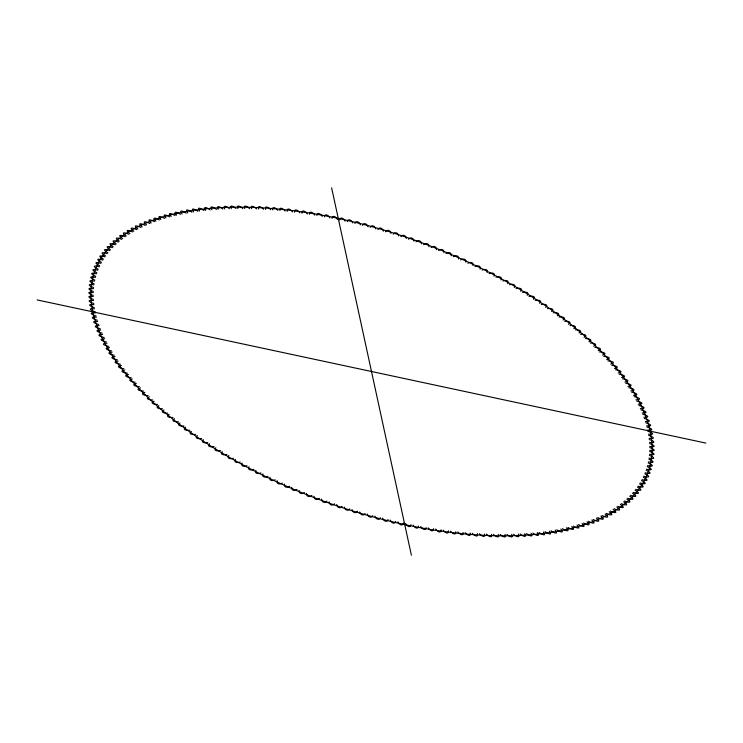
<?xml version="1.0" encoding="UTF-8"?>
<svg xmlns="http://www.w3.org/2000/svg" width="743" height="743" viewBox="0 0 743 743"><rect width="100%" height="100%" fill="white"/><g stroke="black" fill="none" stroke-linecap="round" stroke-linejoin="round"><path stroke-width="1.11" d="M277.185 480.712C276.164 484.204 280.027 484.724 282.377 483.08M287.225 211.291C286.547 206.879 291.042 209.702 292.473 211.913M455.775 531.709C456.443 536.028 451.985 533.372 450.611 531.189M465.815 262.205C466.808 259.14 463.047 258.1 460.623 259.92M270.006 477.34C268.771 480.888 272.792 481.278 275.142 479.764M294.562 212.173C294.117 207.808 298.472 210.641 299.856 212.869M448.438 530.827C448.828 535.192 444.509 532.322 443.144 530.13M472.994 265.576C474.164 262.539 470.263 261.527 467.858 263.236M301.955 213.167C301.742 208.876 305.958 211.69 307.296 213.956M441.045 529.833C441.203 534.124 437.014 531.273 435.704 529.044M262.911 473.885C261.462 477.433 265.623 477.768 267.991 476.365M480.089 269.115C481.501 265.641 477.405 265.195 475.009 266.635M255.898 470.356C254.292 473.858 258.545 474.21 260.914 472.892M309.413 214.281C309.413 210.074 313.5 212.851 314.772 215.154M433.587 528.719C433.522 532.87 429.491 530.14 428.228 527.846M487.12 272.57C488.69 269.486 484.566 268.622 482.086 270.108M316.908 215.516C317.122 211.393 321.078 214.133 322.304 216.473M426.073 527.558C425.971 531.347 421.94 529.016 420.696 526.527M248.961 466.753C247.14 470.245 251.506 470.56 253.92 469.344M494.039 276.247C495.878 272.811 491.495 272.402 489.08 273.656M324.44 216.872C324.877 212.851 328.694 215.516 329.864 217.913M418.56 526.128C418.105 530.205 414.315 527.456 413.136 525.087M242.125 463.075C240.063 466.511 244.605 466.855 247.02 465.712M500.875 279.925C502.927 276.526 498.414 276.127 495.98 277.288M332.019 218.349C332.65 214.421 336.356 217.021 337.461 219.473M410.981 524.651C410.322 528.589 406.672 525.942 405.539 523.527M235.392 459.323C233.144 462.703 237.816 463.075 240.212 462.016M507.608 283.677C509.893 280.315 505.231 279.907 502.788 280.984M339.616 219.937C340.443 216.129 344.037 218.628 345.086 221.145M403.384 523.063C402.53 526.889 398.982 524.354 397.914 521.855M228.76 455.515C226.188 458.895 231.092 459.211 233.497 458.255M514.277 287.42C516.645 284.495 512.057 283.612 509.503 284.745M347.25 221.637C348.253 217.95 351.745 220.346 352.73 222.928M395.713 521.437C394.895 524.781 391.217 522.812 390.27 520.072M222.231 451.633C219.482 454.92 224.46 455.32 226.894 454.419M520.769 291.367C523.499 288.145 518.568 287.643 516.106 288.581M354.894 223.457C356.064 219.9 359.482 222.176 360.383 224.823M388.106 519.543C386.88 523.128 383.555 520.787 382.617 518.177M215.814 447.695C212.888 450.89 217.922 451.363 220.402 450.527M527.186 295.305C530.13 292.166 525.078 291.6 522.598 292.473M362.556 225.38C363.884 221.962 367.228 224.117 368.045 226.838M380.397 517.685C379.292 520.889 375.726 518.995 374.955 516.162M209.526 443.701C206.303 446.803 211.551 447.351 214.021 446.571M533.474 299.299C536.641 296.262 531.477 295.612 528.979 296.429M370.218 227.423C371.695 224.135 374.983 226.16 375.717 228.955M372.782 515.577C371.259 518.735 368.017 516.859 367.283 514.045M203.35 439.652C199.978 442.605 205.3 443.302 207.761 442.559M539.65 303.348C543.031 300.423 537.765 299.68 535.239 300.441M377.89 229.578C379.497 226.429 382.738 228.315 383.379 231.184M365.064 513.487C363.764 516.255 360.197 514.899 359.668 511.908M197.304 435.547C193.7 438.416 199.087 439.178 201.622 438.491M545.696 307.453C549.281 304.639 543.922 303.794 541.378 304.509M385.552 231.835C387.279 228.825 390.502 230.571 391.032 233.516M357.448 511.165C355.776 514.11 352.507 512.475 352.006 509.577M191.397 431.395C187.468 434.163 193.115 434.999 195.623 434.376M551.603 311.605C555.402 308.912 549.969 307.964 547.377 308.624M393.196 234.194C395.035 231.342 398.248 232.949 398.675 235.958M349.739 508.862C348.263 511.323 344.706 510.255 344.362 507.135M185.62 427.197C181.58 429.779 187.152 430.819 189.744 430.206M557.38 315.803C561.374 313.24 555.875 312.171 553.256 312.794M400.83 236.664C402.771 233.943 405.994 235.41 406.291 238.494M342.17 506.336C340.238 509.066 336.997 507.58 336.709 504.506M179.992 422.953C175.924 425.405 181.376 426.575 184.013 425.999M563.008 320.047C567.197 317.614 561.662 316.425 558.987 317.001M408.446 239.237C410.461 236.673 413.721 237.992 413.888 241.141M334.554 503.763C332.52 506.336 329.27 505.008 329.112 501.859M174.503 418.68C170.073 420.984 175.738 422.275 178.413 421.745M568.497 324.32C572.862 322.035 567.299 320.716 564.587 321.255M416.034 241.902C418.123 239.469 421.42 240.667 421.448 243.88M326.966 501.098C324.877 503.503 321.58 502.314 321.552 499.12M169.163 414.362C164.593 416.544 170.231 417.938 172.97 417.455M573.837 328.638C578.379 326.493 572.797 325.044 570.03 325.545M163.98 410.015C159.253 412.031 164.946 413.6 167.677 413.136M423.584 244.679C425.739 242.385 429.082 243.453 428.971 246.722M319.416 498.321C317.261 500.633 313.917 499.547 314.029 496.278M579.103 332.938C583.469 331.202 578.37 329.316 575.323 329.864M431.089 247.54C433.308 245.385 436.717 246.332 436.447 249.648M311.911 495.46C309.747 497.55 306.292 496.761 306.571 493.436M158.946 405.641C154.098 407.526 159.652 409.179 162.531 408.78M584.054 337.359C588.911 335.511 583.357 333.802 580.469 334.22M438.556 250.502C440.822 248.487 444.323 249.304 443.877 252.676M304.444 492.498C302.243 494.485 298.677 493.789 299.132 490.408M154.08 401.239C149.027 402.985 154.628 404.749 157.553 404.396M588.92 341.761C593.926 340.062 588.41 338.223 585.447 338.604M445.967 253.549C448.27 251.654 451.874 252.379 451.252 255.796M297.033 489.451C294.795 491.253 291.145 490.705 291.758 487.287M149.38 396.808C144.207 398.397 149.724 400.301 152.733 399.985M593.62 346.192C598.765 344.641 593.304 342.681 590.267 343.015M453.332 256.697C455.663 254.914 459.378 255.555 458.561 259.001M289.668 486.303C287.355 488.04 283.585 487.51 284.439 483.999M144.848 392.369C139.099 394.124 145.117 395.62 148.08 395.555M598.152 350.631C603.873 348.904 597.911 347.371 594.92 347.445M140.492 387.911C134.585 389.555 140.585 391.115 143.594 391.106M602.508 355.089C608.378 353.519 602.471 351.866 599.406 351.894M136.303 383.434C130.322 384.883 136.155 386.62 139.285 386.639M606.697 359.566C612.696 358.145 606.855 356.38 603.715 356.361M132.3 378.958C126.7 379.877 131.892 382.348 135.152 382.162M610.7 364.042C616.82 362.779 611.071 360.903 607.848 360.838M128.474 374.463C122.168 375.605 127.945 377.555 131.195 377.685M614.526 368.537C620.758 367.413 615.102 365.435 611.805 365.315M124.833 369.977C118.443 370.961 124.072 373.014 127.424 373.19M618.167 373.023C624.501 372.057 618.956 369.977 615.575 369.81M121.378 365.491C114.979 366.336 120.357 368.472 123.84 368.704M621.622 377.509C628.039 376.692 622.634 374.528 619.16 374.296M118.118 361.005C111.561 361.683 116.902 363.921 120.44 364.219M624.882 381.995C631.383 381.326 626.126 379.069 622.56 378.781M115.044 356.529C108.469 357.049 113.577 359.389 117.227 359.733M627.956 386.471C634.531 385.951 629.423 383.611 625.773 383.267M112.174 352.061C105.534 352.442 110.475 354.848 114.218 355.265M630.826 390.939C637.466 390.558 632.525 388.152 628.782 387.735M109.49 347.613C102.803 347.845 107.559 350.325 111.394 350.807M633.51 395.387C640.197 395.155 635.441 392.675 631.606 392.193M107.02 343.182C99.859 343.387 104.912 345.69 108.775 346.359M635.98 399.818C643.141 399.613 638.088 397.31 634.225 396.641M104.735 338.771C97.547 338.827 102.385 341.186 106.351 341.929M638.265 404.229C645.453 404.173 640.615 401.814 636.649 401.071M102.664 334.387C95.448 334.304 100.054 336.709 104.131 337.526M640.336 408.613C647.552 408.696 642.946 406.291 638.869 405.474M100.788 330.031C93.553 329.808 97.937 332.251 102.107 333.152M642.212 412.969C649.447 413.192 645.063 410.749 640.893 409.848M99.125 325.703C91.891 325.341 96.014 327.821 100.296 328.805M643.875 417.297C651.109 417.659 646.986 415.179 642.704 414.195M97.658 321.422C90.442 320.92 94.296 323.419 98.689 324.487M645.342 421.578C652.558 422.08 648.704 419.581 644.311 418.513M96.414 317.168C89.206 316.537 92.782 319.044 97.287 320.205M646.586 425.832C653.794 426.463 650.218 423.956 645.713 422.795M95.364 312.952C88.203 312.199 91.482 314.707 96.098 315.97M647.636 430.048C654.797 430.801 651.518 428.293 646.902 427.03M94.537 308.791C87.414 307.918 90.386 310.416 95.113 311.772M648.463 434.209C655.586 435.082 652.614 432.584 647.887 431.228M93.915 304.667C86.847 303.683 89.494 306.153 94.333 307.611M649.085 438.333C656.153 439.317 653.506 436.847 648.667 435.389M93.497 300.599C86.513 299.503 88.816 301.946 93.776 303.506M649.503 442.401C656.487 443.497 654.184 441.054 649.224 439.494M93.302 296.587C86.392 295.38 88.352 297.776 93.423 299.457M649.698 446.413C656.608 447.62 654.648 445.224 649.577 443.543M93.312 292.631C86.494 291.33 88.101 293.661 93.284 295.454M649.688 450.369C656.506 451.67 654.899 449.339 649.716 447.546M93.534 288.73C86.82 287.337 88.064 289.603 93.349 291.516M649.466 454.27C656.18 455.663 654.936 453.397 649.651 451.484M93.962 284.894C87.368 283.417 88.241 285.6 93.637 287.634M649.038 458.106C655.632 459.583 654.759 457.4 649.363 455.366M94.612 281.123C88.138 279.572 88.631 281.653 94.129 283.817M648.388 461.877C654.862 463.428 654.369 461.347 648.871 459.183M95.466 277.427C89.123 275.802 89.234 277.78 94.825 280.065M647.534 465.573C653.877 467.198 653.766 465.22 648.175 462.935M96.525 273.796C90.33 272.105 90.061 273.963 95.745 276.387M646.475 469.204C652.67 470.895 652.939 469.037 647.255 466.613M97.797 270.238C91.751 268.492 91.101 270.22 96.869 272.783M645.203 472.762C651.249 474.508 651.899 472.78 646.131 470.217M99.274 266.765C93.377 264.963 92.355 266.542 98.197 269.245M37.15 299.921L705.85 443.079M643.726 476.235C649.623 478.037 650.645 476.458 644.803 473.755M100.964 263.366C95.225 261.517 93.832 262.948 99.738 265.79M642.036 479.634C647.775 481.483 649.168 480.052 643.262 477.21M102.859 260.05C97.277 258.165 95.522 259.437 101.485 262.418M640.141 482.95C645.723 484.835 647.478 483.563 641.515 480.582M104.949 256.818C99.534 254.905 97.426 256.001 103.435 259.121M638.051 486.182C643.466 488.095 645.574 486.999 639.565 483.879M107.252 253.669C101.986 251.738 99.543 252.657 105.58 255.917M635.748 489.331C641.014 491.262 643.457 490.343 637.42 487.083M109.75 250.614C104.652 248.654 101.884 249.397 107.939 252.796M633.25 492.386C638.348 494.346 641.116 493.603 635.061 490.204M112.453 247.651C107.503 245.682 104.429 246.23 110.493 249.769M630.547 495.349C635.497 497.318 638.571 496.77 632.507 493.231M115.341 244.781C110.558 242.794 107.187 243.165 113.252 246.834M627.659 498.219C632.442 500.206 635.813 499.835 629.748 496.166M118.434 242.014C113.8 240.017 110.159 240.193 116.196 243.983M624.566 500.986C629.2 502.983 632.841 502.807 626.804 499.017M121.713 239.339C117.236 237.333 113.335 237.323 119.344 241.243M621.287 503.661C625.764 505.667 629.665 505.677 623.656 501.757M125.186 236.757C120.858 234.76 116.707 234.556 122.679 238.596M617.814 506.243C622.086 508.212 626.358 508.5 620.321 504.404M128.845 234.286C124.666 232.28 120.292 231.89 126.208 236.051M614.155 508.714C618.334 510.72 622.708 511.11 616.792 506.949M132.691 231.918C128.65 229.921 124.072 229.336 129.914 233.608M610.309 511.082C614.294 513.051 618.993 513.71 613.086 509.392M136.712 229.661C132.811 227.655 128.047 226.884 133.805 231.268M606.288 513.339C610.189 515.345 614.953 516.116 609.195 511.732M140.91 227.507C137.149 225.51 132.208 224.553 137.882 229.039M602.09 515.493C605.777 517.434 610.885 518.54 605.118 513.961M145.294 225.463C141.662 223.476 136.563 222.333 142.136 226.912M597.706 517.537C601.338 519.524 606.437 520.667 600.864 516.088M149.835 223.522C146.334 221.544 141.105 220.225 146.566 224.897M593.165 519.478C596.638 521.428 601.941 522.821 596.434 518.103M154.553 221.702C151.182 219.733 145.823 218.238 151.163 223.002M588.447 521.298C591.818 523.267 597.177 524.762 591.837 519.998M159.439 219.993C156.206 217.894 150.959 216.724 155.928 221.21M583.561 523.007C586.784 525.097 592.05 526.285 587.072 521.79M164.482 218.405C161.361 216.315 156.021 214.968 160.85 219.529M578.518 524.595C581.611 526.657 587.016 528.069 582.15 523.471M169.683 216.928C166.673 214.848 161.25 213.343 165.94 217.978M573.317 526.072C576.308 528.124 581.778 529.703 577.06 525.022M175.032 215.572C172.135 213.501 166.646 211.829 171.187 216.529M567.968 527.428C570.875 529.49 576.317 531.199 571.813 526.471M180.54 214.328C177.744 212.275 172.2 210.445 176.583 215.201M562.46 528.672C565.237 530.706 570.828 532.601 566.417 527.799M186.187 213.204C183.493 211.161 177.911 209.182 182.128 213.993M556.813 529.796C559.498 531.802 565.089 533.883 560.872 529.007M191.973 212.201C189.381 210.176 183.781 208.04 187.812 212.907M551.027 530.799C553.591 532.787 559.256 535.025 555.188 530.093M197.898 211.328C195.4 209.312 189.79 207.028 193.644 211.941M545.102 531.672C547.591 533.678 553.191 535.982 549.356 531.059M203.953 210.566C201.548 208.56 195.948 206.145 199.607 211.096M539.046 532.434C541.378 534.366 546.978 536.892 543.449 531.997M210.139 209.925C207.826 207.938 202.235 205.393 205.7 210.371M532.861 533.075C535.127 534.988 540.82 537.737 537.3 532.629M216.445 209.415C214.216 207.436 208.662 204.762 211.913 209.767M526.555 533.585C528.719 535.768 534.236 537.756 531.087 533.233M222.872 209.024C220.773 206.814 215.331 204.799 218.256 209.294M520.128 533.976C522.19 536.14 527.744 538.285 524.744 533.706M229.411 208.755C227.395 206.563 221.99 204.418 224.711 208.941M513.589 534.245C515.614 536.418 520.973 538.601 518.289 534.059M236.051 208.616C234.119 206.433 228.77 204.158 231.277 208.709M506.949 534.384C508.871 536.53 514.23 538.898 511.723 534.291M242.803 208.597C240.936 206.424 235.661 204.037 237.955 208.597M500.197 534.403C502.045 536.53 507.367 539.028 505.045 534.403M249.648 208.699C247.856 206.535 242.655 204.046 244.735 208.616M493.352 534.301C495.135 536.427 500.355 539.009 498.265 534.384M256.586 208.922C254.858 206.768 249.759 204.186 251.608 208.755M486.414 534.078C488.132 536.195 493.241 538.879 491.392 534.245M263.607 209.275C261.945 207.111 256.948 204.464 258.564 209.015M479.393 533.725C480.99 535.759 486.033 538.675 484.445 534.078M270.721 209.749C269.115 207.585 264.229 204.864 265.613 209.396M472.279 533.251C473.885 535.369 478.761 538.201 477.387 533.604M277.901 210.353C276.322 208.151 271.659 205.449 272.746 209.907M465.099 532.647C466.623 534.774 471.443 537.691 470.254 533.093M285.154 211.068C283.668 208.913 279.062 206.025 279.953 210.538M457.846 531.932C459.332 534.115 463.966 536.929 463.047 532.462M331.61 187.784L411.39 555.216M177.809 422.981A294.339 138.189 20 0 0 644.172 480.888A294.339 138.189 20 0 0 292.519 210.631A294.339 138.189 20 0 0 177.809 422.981"/></g></svg>
